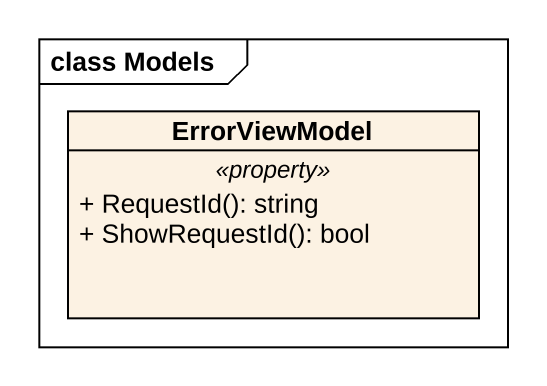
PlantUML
@startuml
mainframe class Models
hide circle
hide empty members
skinparam classAttributeIconSize 0
class ErrorViewModel {
  .. <<property>> ..
  + RequestId(): string
  + ShowRequestId(): bool
}
@enduml
